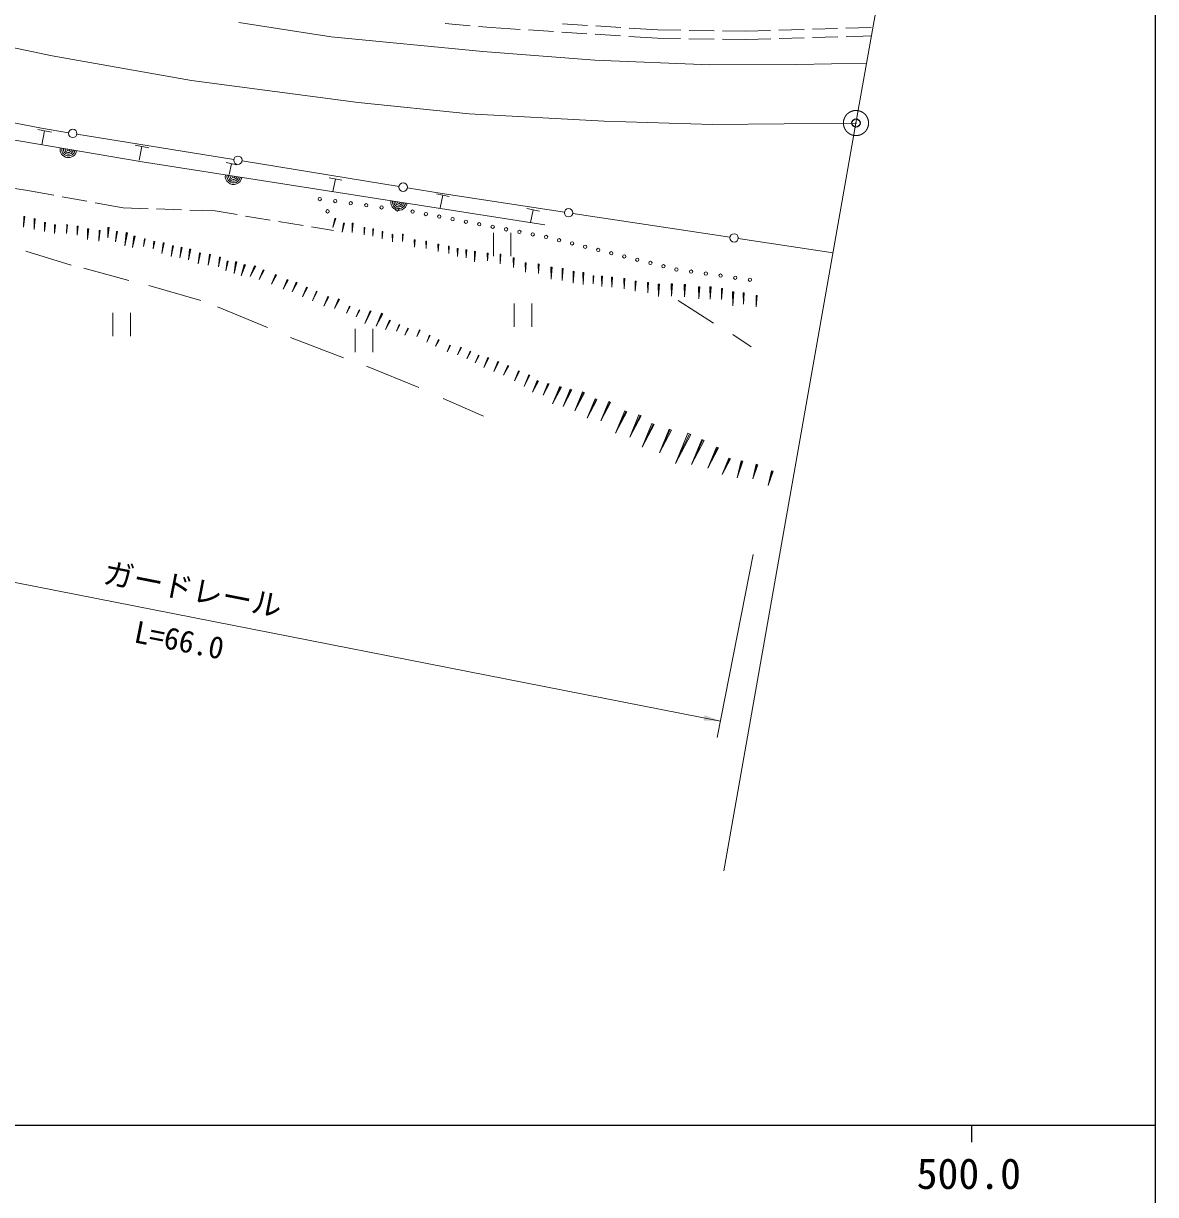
# Model space of a CAD drawing. Units: millimetres, scale not verified. Extents: x 40000 to 680000, y 20000 to 380000.
# Drawn here: x 511369 to 579000, y 200862 to 270842 of the extents above; entities that cross this region are included whole.
import ezdxf
from ezdxf.enums import TextEntityAlignment as Align

# ---------------------------------------------------------------- set-up
doc = ezdxf.new("R2010")
doc.units = ezdxf.units.MM
doc.header["$LTSCALE"] = 1000
doc.header["$PDMODE"] = 32
doc.header["$PDSIZE"] = 500
doc.linetypes.add('CHAIN', pattern=[18.5, 12, -1.5, 3.5, -1.5])
for name, color, linetype, lineweight in [('M-BMK', 2, 'CHAIN', 13), ('M-BMK-OTRS', 5, 'Continuous', 13), ('M-STR-HTXT', 7, 'Continuous', 13), ('M-TTL-BAND', 7, 'Continuous', 25), ('M-WORK', 1, 'Continuous', 13)]:
    doc.layers.add(name, color=color, linetype=linetype, lineweight=lineweight)
doc.layers.add('M-OTRS', color=6, linetype='Continuous')
doc.styles.add('ＭＳ ゴシック', font='')
doc.styles.get('ＭＳ ゴシック').set_extended_font_data('MS Gothic')

# ---------------------------------------------------------------- blocks, each defined once
blk = doc.blocks.new('filled_arrow')
at = {"color": 0, "linetype": 'Continuous', "lineweight": -2}
blk.add_solid([(7.5, 1.25), (0, 0), (7.5, -1.25)], dxfattribs=at)

msp = doc.modelspace()

# ---------------------------------------------------------------- linework, layer by layer
at = {"layer": 'M-BMK'}
for p, q in [((504383, 270710), (513094, 268911)), ((513094, 268911), (521406, 267433)), ((521406, 267433), (531357, 266114)), ((531357, 266114), (537990, 265435)), ((537990, 265435), (546062, 264995)), ((546062, 264995), (552536, 264795)), ((552536, 264795), (561104, 264891))]:
    msp.add_line(p, q, dxfattribs=at)
msp.add_circle((561104, 264891), 750, dxfattribs=at)
at = {"layer": 'M-BMK-OTRS'}
for p, q in [((561104, 264891), (569006, 309577)), ((553201, 220205), (561104, 264891))]:
    msp.add_line(p, q, dxfattribs=at)
at = {"layer": 'M-OTRS'}
msp.add_point((561104, 264891), dxfattribs=at)
at = {"layer": 'M-STR-HTXT'}
for p, q in [((488798, 241779), (553008, 229157)), ((554963, 239103), (552815, 228175))]:
    msp.add_line(p, q, dxfattribs=at)
at = {"layer": 'M-TTL-BAND'}
for p, q in [((579000, 20000), (579000, 370000)), ((40000, 205000), (579000, 205000)), ((568000, 205000), (568000, 204000))]:
    msp.add_line(p, q, dxfattribs=at)
at = {"layer": 'M-WORK'}
for p, q in [((524243, 270890), (529757, 270038)), ((536565, 270832), (538059, 270702)), ((538557, 270659), (539316, 270593)), ((539316, 270593), (541041, 270482)), ((541540, 270450), (543037, 270354)), ((543536, 270322), (545033, 270226)), ((543564, 270821), (545061, 270725)), ((545532, 270193), (547028, 270097)), ((545560, 270693), (547057, 270596)), ((547556, 270564), (549273, 270454)), ((549273, 270454), (550635, 270433)), ((551135, 270425), (552635, 270403)), ((553135, 270395), (554497, 270374)), ((554497, 270374), (556004, 270418)), ((556504, 270433), (558003, 270477)), ((558503, 270492), (560003, 270536)), ((560502, 270550), (562009, 270595)), ((529757, 270038), (538815, 269159)), ((547527, 270065), (549253, 269954)), ((549253, 269954), (550627, 269933)), ((551127, 269926), (552627, 269903)), ((553127, 269895), (554501, 269874)), ((554501, 269874), (556013, 269919)), ((556513, 269933), (558012, 269977)), ((558512, 269992), (560012, 270036)), ((560511, 270050), (562024, 270095)), ((538815, 269159), (545502, 268652)), ((545502, 268652), (552375, 268359)), ((552375, 268359), (557544, 268386)), ((557544, 268386), (561735, 268460)), ((504735, 266090), (512454, 264575)), ((512454, 264575), (514066, 264312)), ((512221, 264507), (513047, 264337)), ((512634, 264422), (512464, 263596)), ((514560, 264232), (523936, 262706)), ((518035, 263568), (518854, 263400)), ((518445, 263484), (518276, 262664)), ((523478, 262527), (524116, 262395)), ((523797, 262461), (523666, 261823)), ((524430, 262625), (533807, 261099)), ((510441, 261044), (511517, 260888)), ((529637, 261622), (530388, 261467)), ((530013, 261545), (529858, 260793)), ((511517, 260888), (513192, 260581)), ((513684, 260490), (515159, 260220)), ((534300, 261019), (536510, 260659)), ((536047, 260651), (536798, 260496)), ((536422, 260574), (536268, 259822)), ((536510, 260659), (543689, 259568)), ((515651, 260130), (517325, 259822)), ((517325, 259822), (518820, 259772)), ((519320, 259755), (520819, 259704)), ((521318, 259687), (522813, 259636)), ((522813, 259636), (524137, 259417)), ((541434, 259789), (542194, 259633)), ((541814, 259711), (541658, 258951)), ((511395, 259305), (511381, 258662)), ((511427, 259303), (511381, 258662)), ((511459, 259301), (511381, 258662)), ((511395, 259305), (511459, 259301)), ((512016, 259179), (512002, 258535)), ((512048, 259177), (512002, 258535)), ((512080, 259174), (512002, 258535)), ((512016, 259179), (512080, 259174)), ((512631, 258942), (512621, 258409)), ((512658, 258940), (512621, 258409)), ((512685, 258938), (512621, 258409)), ((512631, 258942), (512685, 258938)), ((524630, 259335), (526110, 259091)), ((526603, 259009), (528083, 258764)), ((529969, 259195), (529859, 258649)), ((529996, 259188), (529859, 258649)), ((530023, 259181), (529859, 258649)), ((529969, 259195), (530023, 259181)), ((544183, 259493), (553575, 258065)), ((513231, 258815), (513221, 258283)), ((513258, 258814), (513221, 258283)), ((513284, 258812), (513221, 258283)), ((513231, 258815), (513284, 258812)), ((513952, 258821), (513941, 258288)), ((513979, 258819), (513941, 258288)), ((514005, 258817), (513941, 258288)), ((513952, 258821), (514005, 258817)), ((514584, 258731), (514573, 258198)), ((514610, 258729), (514573, 258198)), ((514637, 258727), (514573, 258198)), ((514584, 258731), (514637, 258727)), ((515205, 258563), (515193, 257936)), ((515237, 258561), (515193, 257936)), ((515268, 258559), (515193, 257936)), ((515205, 258563), (515268, 258559)), ((515884, 258463), (515871, 257836)), ((515915, 258461), (515871, 257836)), ((515947, 258459), (515871, 257836)), ((515884, 258463), (515947, 258459)), ((516419, 258651), (516406, 258024)), ((516450, 258649), (516406, 258024)), ((516481, 258647), (516406, 258024)), ((516419, 258651), (516481, 258647)), ((516922, 258416), (516872, 257792)), ((516953, 258412), (516872, 257792)), ((516985, 258408), (516872, 257792)), ((516922, 258416), (516985, 258408)), ((517498, 258345), (517433, 257552)), ((517537, 258340), (517433, 257552)), ((517577, 258334), (517433, 257552)), ((517498, 258345), (517577, 258334)), ((528576, 258683), (529900, 258464)), ((530486, 258915), (530408, 258363)), ((530513, 258909), (530408, 258363)), ((530540, 258904), (530408, 258363)), ((530486, 258915), (530540, 258904)), ((531003, 258907), (531059, 258905)), ((531003, 258907), (531015, 258350)), ((531031, 258906), (531015, 258350)), ((531059, 258905), (531015, 258350)), ((531718, 258657), (531762, 258656)), ((531718, 258657), (531728, 258219)), ((531740, 258657), (531728, 258219)), ((531762, 258656), (531728, 258219)), ((532236, 258577), (532280, 258575)), ((532236, 258577), (532245, 258138)), ((532258, 258576), (532245, 258138)), ((532280, 258575), (532245, 258138)), ((532792, 258419), (532836, 258418)), ((532792, 258419), (532801, 257980)), ((532814, 258418), (532801, 257980)), ((532836, 258418), (532801, 257980)), ((533399, 258240), (533442, 258239)), ((533399, 258240), (533408, 257801)), ((533421, 258239), (533408, 257801)), ((533442, 258239), (533408, 257801)), ((534006, 258243), (534049, 258242)), ((534006, 258243), (534015, 257805)), ((534027, 258243), (534015, 257805)), ((534049, 258242), (534015, 257805)), ((539443, 258339), (539443, 256939)), ((540493, 256939), (540493, 258339)), ((517974, 258134), (517891, 257444)), ((518008, 258128), (517891, 257444)), ((518043, 258122), (517891, 257444)), ((517974, 258134), (518043, 258122)), ((518593, 257970), (518538, 257518)), ((518615, 257966), (518538, 257518)), ((518637, 257962), (518538, 257518)), ((518593, 257970), (518637, 257962)), ((519166, 257828), (519112, 257376)), ((519189, 257824), (519112, 257376)), ((519211, 257820), (519112, 257376)), ((519166, 257828), (519211, 257820)), ((519721, 257733), (519644, 257090)), ((519753, 257728), (519644, 257090)), ((519785, 257722), (519644, 257090)), ((519721, 257733), (519785, 257722)), ((520278, 257561), (520200, 256918)), ((520310, 257556), (520200, 256918)), ((520341, 257550), (520200, 256918)), ((520278, 257561), (520341, 257550)), ((534718, 257921), (534762, 257919)), ((534718, 257921), (534727, 257482)), ((534740, 257920), (534727, 257482)), ((534762, 257919), (534727, 257482)), ((535409, 257826), (535453, 257825)), ((535409, 257826), (535418, 257387)), ((535431, 257825), (535418, 257387)), ((535453, 257825), (535418, 257387)), ((536132, 257661), (536175, 257660)), ((536132, 257661), (536141, 257222)), ((536153, 257660), (536141, 257222)), ((536175, 257660), (536141, 257222)), ((536767, 257531), (536810, 257530)), ((536767, 257531), (536776, 257092)), ((536788, 257531), (536776, 257092)), ((536810, 257530), (536776, 257092)), ((554069, 257990), (559731, 257130)), ((511509, 257231), (514221, 256391)), ((520793, 257472), (520716, 256829)), ((520825, 257467), (520716, 256829)), ((520857, 257461), (520716, 256829)), ((520793, 257472), (520857, 257461)), ((521299, 257361), (521221, 256718)), ((521330, 257356), (521221, 256718)), ((521362, 257350), (521221, 256718)), ((521299, 257361), (521362, 257350)), ((521888, 257125), (521810, 256481)), ((521920, 257119), (521810, 256481)), ((521952, 257114), (521810, 256481)), ((521888, 257125), (521952, 257114)), ((522487, 257046), (522410, 256402)), ((522519, 257040), (522410, 256402)), ((522551, 257035), (522410, 256402)), ((522487, 257046), (522551, 257035)), ((523091, 256877), (523021, 256298)), ((523120, 256872), (523021, 256298)), ((523148, 256867), (523021, 256298)), ((523091, 256877), (523148, 256867)), ((537282, 257387), (537330, 257386)), ((537282, 257387), (537292, 256910)), ((537306, 257387), (537292, 256910)), ((537330, 257386), (537292, 256910)), ((537800, 257317), (537847, 257316)), ((537800, 257317), (537810, 256840)), ((537824, 257317), (537810, 256840)), ((537847, 257316), (537810, 256840)), ((538310, 257226), (538373, 257224)), ((538310, 257226), (538323, 256594)), ((538341, 257225), (538323, 256594)), ((538373, 257224), (538323, 256594)), ((539080, 257121), (539127, 257119)), ((539080, 257121), (539091, 256650)), ((539104, 257120), (539091, 256650)), ((539127, 257119), (539091, 256650)), ((539840, 257051), (539897, 257049)), ((539840, 257051), (539852, 256478)), ((539869, 257050), (539852, 256478)), ((539897, 257049), (539852, 256478)), ((540622, 256837), (540680, 256835)), ((540622, 256837), (540635, 256264)), ((540651, 256836), (540635, 256264)), ((540680, 256835), (540635, 256264)), ((514978, 256213), (517666, 255491)), ((523533, 256640), (523463, 256061)), ((523562, 256635), (523463, 256061)), ((523590, 256630), (523463, 256061)), ((523533, 256640), (523590, 256630)), ((524043, 256599), (523959, 255901)), ((524077, 256593), (523959, 255901)), ((524112, 256587), (523959, 255901)), ((524043, 256599), (524112, 256587)), ((524560, 256440), (524378, 255761)), ((524593, 256430), (524378, 255761)), ((524626, 256419), (524378, 255761)), ((524560, 256440), (524626, 256419)), ((525181, 256363), (524914, 255713)), ((525213, 256348), (524914, 255713)), ((525244, 256333), (524914, 255713)), ((525181, 256363), (525244, 256333)), ((541349, 256542), (541406, 256540)), ((541349, 256542), (541361, 255970)), ((541377, 256541), (541361, 255970)), ((541406, 256540), (541361, 255970)), ((542117, 256468), (542174, 256467)), ((542117, 256468), (542129, 255896)), ((542146, 256468), (542129, 255896)), ((542174, 256467), (542129, 255896)), ((542879, 256275), (542950, 256273)), ((542879, 256275), (542894, 255562)), ((542914, 256274), (542894, 255562)), ((542950, 256273), (542894, 255562)), ((543545, 256202), (543616, 256200)), ((543545, 256202), (543560, 255489)), ((543580, 256201), (543560, 255489)), ((543616, 256200), (543560, 255489)), ((525688, 256124), (525450, 255547)), ((525716, 256111), (525450, 255547)), ((525744, 256098), (525450, 255547)), ((525688, 256124), (525744, 256098)), ((526422, 255833), (526185, 255255)), ((526451, 255819), (526185, 255255)), ((526479, 255806), (526185, 255255)), ((526422, 255833), (526479, 255806)), ((527117, 255538), (526880, 254960)), ((527145, 255525), (526880, 254960)), ((527174, 255511), (526880, 254960)), ((527117, 255538), (527174, 255511)), ((544201, 256030), (544272, 256028)), ((544201, 256030), (544216, 255317)), ((544236, 256029), (544216, 255317)), ((544272, 256028), (544216, 255317)), ((544783, 255963), (544854, 255961)), ((544783, 255963), (544799, 255251)), ((544819, 255962), (544799, 255251)), ((544854, 255961), (544799, 255251)), ((545394, 255767), (545443, 255765)), ((545394, 255767), (545405, 255278)), ((545419, 255766), (545405, 255278)), ((545443, 255765), (545405, 255278)), ((545906, 255734), (545967, 255732)), ((545906, 255734), (545919, 255121)), ((545936, 255733), (545919, 255121)), ((545967, 255732), (545919, 255121)), ((546504, 255686), (546565, 255684)), ((546504, 255686), (546517, 255073)), ((546534, 255685), (546517, 255073)), ((546565, 255684), (546517, 255073)), ((547233, 255602), (547295, 255600)), ((547233, 255602), (547247, 254989)), ((547264, 255601), (547247, 254989)), ((547295, 255600), (547247, 254989)), ((547907, 255448), (547968, 255446)), ((547907, 255448), (547920, 254835)), ((547938, 255447), (547920, 254835)), ((547968, 255446), (547920, 254835)), ((518862, 255183), (521964, 254283)), ((527656, 255377), (527418, 254800)), ((527684, 255364), (527418, 254800)), ((527712, 255351), (527418, 254800)), ((527656, 255377), (527712, 255351)), ((528275, 255080), (528037, 254502)), ((528303, 255067), (528037, 254502)), ((528331, 255053), (528037, 254502)), ((528275, 255080), (528331, 255053)), ((528869, 254843), (528632, 254266)), ((528898, 254830), (528632, 254266)), ((528926, 254817), (528632, 254266)), ((528869, 254843), (528926, 254817)), ((548651, 255356), (548712, 255355)), ((548651, 255356), (548664, 254744)), ((548681, 255355), (548664, 254744)), ((548712, 255355), (548664, 254744)), ((549283, 255269), (549357, 255267)), ((549283, 255269), (549299, 254535)), ((549320, 255268), (549299, 254535)), ((549357, 255267), (549299, 254535)), ((550062, 255276), (550135, 255274)), ((550062, 255276), (550078, 254542)), ((550099, 255275), (550078, 254542)), ((550135, 255274), (550078, 254542)), ((550843, 255237), (550916, 255235)), ((550843, 255237), (550858, 254503)), ((550879, 255236), (550858, 254503)), ((550916, 255235), (550858, 254503)), ((551700, 255111), (551774, 255109)), ((551700, 255111), (551716, 254377)), ((551737, 255110), (551716, 254377)), ((551774, 255109), (551716, 254377)), ((552372, 255106), (552446, 255104)), ((552372, 255106), (552388, 254372)), ((552409, 255105), (552388, 254372)), ((552446, 255104), (552388, 254372)), ((553063, 255011), (553130, 255009)), ((553063, 255011), (553078, 254341)), ((553097, 255010), (553078, 254341)), ((553130, 255009), (553078, 254341)), ((553731, 254807), (553815, 254805)), ((553731, 254807), (553749, 253968)), ((553773, 254806), (553749, 253968)), ((553815, 254805), (553749, 253968)), ((554360, 254739), (554427, 254737)), ((554360, 254739), (554375, 254065)), ((554394, 254738), (554375, 254065)), ((554427, 254737), (554375, 254065)), ((529548, 254527), (529311, 253950)), ((529577, 254514), (529311, 253950)), ((529605, 254501), (529311, 253950)), ((529548, 254527), (529605, 254501)), ((530195, 254381), (529958, 253803)), ((530223, 254368), (529958, 253803)), ((530252, 254354), (529958, 253803)), ((530195, 254381), (530252, 254354)), ((540681, 254116), (540681, 252716)), ((541731, 252716), (541731, 254116)), ((550484, 254294), (552597, 252926)), ((555134, 254581), (555201, 254579)), ((555134, 254581), (555148, 253907)), ((555167, 254580), (555148, 253907)), ((555201, 254579), (555148, 253907)), ((516718, 253552), (516718, 252152)), ((517768, 252152), (517768, 253552)), ((522971, 253916), (525954, 252673)), ((530845, 253956), (530671, 253533)), ((530865, 253947), (530671, 253533)), ((530886, 253937), (530671, 253533)), ((530845, 253956), (530886, 253937)), ((531424, 253729), (531250, 253306)), ((531445, 253720), (531250, 253306)), ((531465, 253710), (531250, 253306)), ((531424, 253729), (531465, 253710)), ((532076, 253674), (531760, 252907)), ((532113, 253656), (531760, 252907)), ((532150, 253639), (531760, 252907)), ((532076, 253674), (532150, 253639)), ((532759, 253529), (532443, 252762)), ((532796, 253511), (532443, 252762)), ((532833, 253494), (532443, 252762)), ((532759, 253529), (532833, 253494)), ((533234, 253110), (533004, 252549)), ((533262, 253097), (533004, 252549)), ((533289, 253084), (533004, 252549)), ((533234, 253110), (533289, 253084)), ((533821, 252861), (533657, 252460)), ((533841, 252851), (533657, 252460)), ((533861, 252842), (533657, 252460)), ((533821, 252861), (533861, 252842)), ((527316, 252069), (530489, 250861)), ((531184, 252593), (531184, 251193)), ((532234, 251193), (532234, 252593)), ((534325, 252624), (534160, 252223)), ((534344, 252614), (534160, 252223)), ((534364, 252605), (534160, 252223)), ((534325, 252624), (534364, 252605)), ((535030, 252540), (534865, 252139)), ((535049, 252530), (534865, 252139)), ((535069, 252521), (534865, 252139)), ((535030, 252540), (535069, 252521)), ((535633, 252207), (535469, 251806)), ((535653, 252197), (535469, 251806)), ((535672, 252188), (535469, 251806)), ((535633, 252207), (535672, 252188)), ((536156, 251961), (535991, 251560)), ((536176, 251951), (535991, 251560)), ((536195, 251942), (535991, 251560)), ((536156, 251961), (536195, 251942)), ((553752, 252251), (554835, 251523)), ((536840, 251619), (536675, 251218)), ((536860, 251609), (536675, 251218)), ((536879, 251600), (536675, 251218)), ((536840, 251619), (536879, 251600)), ((537495, 251499), (537303, 251033)), ((537517, 251488), (537303, 251033)), ((537540, 251478), (537303, 251033)), ((537495, 251499), (537540, 251478)), ((538049, 251262), (537858, 250796)), ((538072, 251252), (537858, 250796)), ((538095, 251241), (537858, 250796)), ((538049, 251262), (538095, 251241)), ((538552, 251025), (538361, 250559)), ((538575, 251015), (538361, 250559)), ((538598, 251004), (538361, 250559)), ((538552, 251025), (538598, 251004)), ((539120, 250881), (538877, 250290)), ((539149, 250867), (538877, 250290)), ((539178, 250854), (538877, 250290)), ((539120, 250881), (539178, 250854)), ((539709, 250644), (539467, 250053)), ((539738, 250631), (539467, 250053)), ((539767, 250617), (539467, 250053)), ((539709, 250644), (539767, 250617)), ((531863, 250364), (534989, 249097)), ((540299, 250407), (540056, 249817)), ((540328, 250394), (540056, 249817)), ((540356, 250380), (540056, 249817)), ((540299, 250407), (540356, 250380)), ((540951, 250081), (540709, 249490)), ((540980, 250068), (540709, 249490)), ((541009, 250054), (540709, 249490)), ((540951, 250081), (541009, 250054)), ((541557, 249847), (541272, 249153)), ((541557, 249847), (541624, 249815)), ((541591, 249831), (541272, 249153)), ((541624, 249815), (541272, 249153)), ((542062, 249505), (541777, 248811)), ((542096, 249489), (541777, 248811)), ((542130, 249473), (541777, 248811)), ((542062, 249505), (542130, 249473)), ((542699, 249331), (542414, 248638)), ((542732, 249315), (542414, 248638)), ((542766, 249299), (542414, 248638)), ((542699, 249331), (542766, 249299)), ((543408, 249155), (542981, 248116)), ((543408, 249155), (543509, 249107)), ((543459, 249131), (542981, 248116)), ((543509, 249107), (542981, 248116)), ((544029, 248997), (543602, 247958)), ((544080, 248973), (543602, 247958)), ((544130, 248949), (543602, 247958)), ((544029, 248997), (544130, 248949)), ((544776, 248831), (544305, 247684)), ((544832, 248805), (544305, 247684)), ((544888, 248778), (544305, 247684)), ((544776, 248831), (544888, 248778)), ((536445, 248422), (538848, 247368)), ((545518, 248405), (545047, 247258)), ((545574, 248378), (545047, 247258)), ((545630, 248352), (545047, 247258)), ((545518, 248405), (545630, 248352)), ((546334, 248242), (545863, 247095)), ((546390, 248215), (545863, 247095)), ((546446, 248189), (545863, 247095)), ((546334, 248242), (546446, 248189)), ((547293, 247688), (546745, 246354)), ((547358, 247657), (546745, 246354)), ((547423, 247627), (546745, 246354)), ((547293, 247688), (547423, 247627)), ((548140, 247451), (547592, 246117)), ((548205, 247421), (547592, 246117)), ((548270, 247390), (547592, 246117)), ((548140, 247451), (548270, 247390)), ((548915, 246937), (548332, 245518)), ((548984, 246905), (548332, 245518)), ((549053, 246872), (548332, 245518)), ((548915, 246937), (549053, 246872)), ((549941, 246601), (549358, 245181)), ((550010, 246568), (549358, 245181)), ((550080, 246535), (549358, 245181)), ((549941, 246601), (550080, 246535)), ((551062, 246361), (550314, 244540)), ((551062, 246361), (551240, 246277)), ((551151, 246319), (550314, 244540)), ((551240, 246277), (550314, 244540)), ((551888, 245986), (551268, 244479)), ((551962, 245952), (551268, 244479)), ((552035, 245917), (551268, 244479)), ((551888, 245986), (552035, 245917)), ((552764, 245531), (552246, 244269)), ((552826, 245502), (552246, 244269)), ((552888, 245473), (552246, 244269)), ((552764, 245531), (552888, 245473)), ((553504, 244861), (553101, 243881)), ((553552, 244839), (553101, 243881)), ((553600, 244816), (553101, 243881)), ((553504, 244861), (553600, 244816)), ((554243, 244711), (553999, 243680)), ((554294, 244697), (553999, 243680)), ((554345, 244682), (553999, 243680)), ((554243, 244711), (554345, 244682)), ((555146, 244499), (554937, 243621)), ((555189, 244486), (554937, 243621)), ((555232, 244474), (554937, 243621)), ((555146, 244499), (555232, 244474)), ((556061, 244115), (555853, 243237)), ((556104, 244102), (555853, 243237)), ((556148, 244089), (555853, 243237)), ((556061, 244115), (556148, 244089))]:
    msp.add_line(p, q, dxfattribs=at)
msp.add_lwpolyline([(493483, 267515), (506750, 264571), (518459, 262573), (542516, 258817)], dxfattribs=at)
for centre, radius in [((514313, 264272), 250), ((524183, 262666), 250), ((534053, 261059), 250), ((529074, 260348), 100), ((529536, 259614), 100), ((529998, 260224), 100), ((530921, 260099), 100), ((531845, 259975), 100), ((532768, 259851), 100), ((533692, 259727), 100), ((534615, 259602), 100), ((543936, 259530), 250), ((535413, 259450), 100), ((536210, 259298), 100), ((537008, 259147), 100), ((537805, 258995), 100), ((538602, 258843), 100), ((539400, 258691), 100), ((540197, 258539), 100), ((540995, 258387), 100), ((541792, 258236), 100), ((553822, 258028), 250), ((542590, 258084), 100), ((543369, 257889), 100), ((544147, 257695), 100), ((544926, 257500), 100), ((545705, 257306), 100), ((546484, 257111), 100), ((547262, 256917), 100), ((548041, 256722), 100), ((548820, 256528), 100), ((549599, 256333), 100), ((550378, 256139), 100), ((551256, 256016), 100), ((552134, 255893), 100), ((553013, 255771), 100), ((553891, 255648), 100), ((554769, 255525), 100)]:
    msp.add_circle(centre, radius, dxfattribs=at)
for centre, radius, start, end in [((514055, 263324), 500, 170.31585, 350.31585), ((514055, 263324), 400, 170.31585, 350.31585), ((514055, 263324), 300, 170.31585, 350.31585), ((514055, 263324), 200, 170.31585, 350.31585), ((514055, 263324), 100, 170.31585, 350.31585), ((523925, 261719), 500, 171.12515, 351.12515), ((523925, 261719), 400, 171.12515, 351.12515), ((523925, 261719), 300, 171.12515, 351.12515), ((523925, 261719), 200, 171.12515, 351.12515), ((523925, 261719), 100, 171.12515, 351.12515), ((533805, 260177), 500, 171.12515, 351.12515), ((533805, 260177), 400, 171.12515, 351.12515), ((533805, 260177), 300, 171.12515, 351.12515), ((533805, 260177), 200, 171.12515, 351.12515), ((533805, 260177), 100, 171.12515, 351.12515)]:
    msp.add_arc(centre, radius, start, end, dxfattribs=at)

# ---------------------------------------------------------------- block references
at = {"layer": 'M-STR-HTXT', "xscale": 133, "yscale": 133, "rotation": 168.9}
msp.add_blockref('filled_arrow', (553008, 229157), dxfattribs=at)

# ---------------------------------------------------------------- texts
at = {"layer": 'M-STR-HTXT', "style": 'ＭＳ ゴシック'}
msp.add_text('ガードレール', height=1320, rotation=348.878, dxfattribs=at).set_placement((516190, 238064), align=Align.MIDDLE_LEFT)
msp.add_text('L=66.0', height=1320, rotation=348.878, dxfattribs=at).set_placement((520477, 232962), align=Align.BOTTOM_CENTER)
at = {"layer": 'M-TTL-BAND', "style": 'ＭＳ ゴシック'}
msp.add_text('500.0', height=1833, dxfattribs=at).set_placement((567844, 200648), align=Align.BOTTOM_CENTER)

doc.saveas('drawing.dxf')
